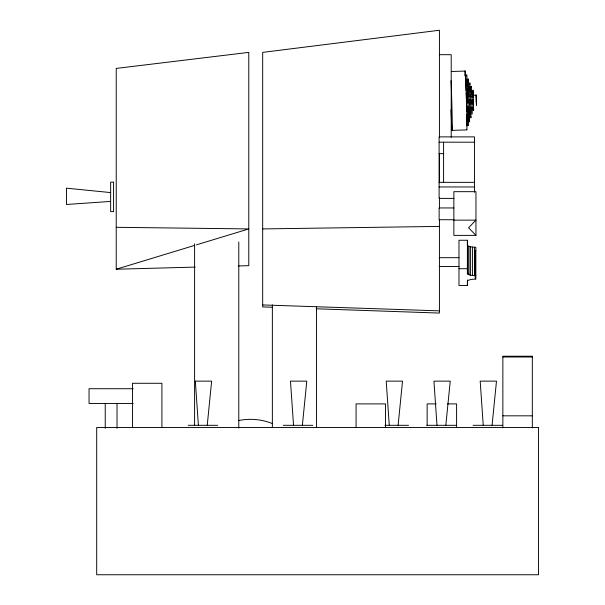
<?xml version="1.0" encoding="UTF-8"?>
<svg xmlns="http://www.w3.org/2000/svg" width="605" height="605" viewBox="0 0 605 605"><rect width="100%" height="100%" fill="white"/><g stroke="black" fill="none" stroke-linecap="round" stroke-linejoin="round"><path stroke-width="0.91" d="M468.164 82.219L468.247 78.862L469.427 105.066M469.783 84.927L469.843 82.84L470.493 96.135M472.21 110.012L472.202 107.183M467.408 240.261L467.363 245.312L467.899 245.895L470.599 246.848L475.833 247.309L475.833 279.026L470.992 279.45L468.119 280.372L467.461 280.939L467.408 285.484L458.983 285.484L458.983 240.261L467.408 240.261L467.363 273.762L470.599 275.298L475.833 275.759M469.911 86.984L469.956 86.341L470.327 91.884M468.111 121.991L467.975 105.988M471.386 86.938L471.424 86.303L471.938 97.254M470.826 114.375L470.856 109.838M473.155 95.356L476.12 95.03L476.438 105.331L476.377 104.756M476.12 95.03L476.286 102.948M207.228 425.315L211.644 381.135L195.589 381.135M302.371 425.315L306.788 381.135L290.483 381.135L293.531 425.315M398.105 425.315L402.522 381.135L386.217 381.135L389.272 425.315M445.825 425.315L450.241 381.135L433.936 381.135L436.992 425.315M492.069 425.315L496.493 381.135L480.189 381.135L483.236 425.315M238.446 265.95L248.784 265.671L248.784 52.378L116.228 68.418L116.228 269.225L194.681 245.373M196.481 244.828L248.784 228.924L116.228 227.306M110.639 201.427L66.452 204.475L66.452 188.17L110.639 192.587M451.262 71.496L465.064 71.08M452.169 130.355L466.886 129.909M116.228 269.225L195.196 267.107M262.683 228.924L439.427 226.406M439.427 54.684L451.209 54.684L451.209 137.35M439.109 142.19L474.456 142.19M439.109 153.625L443.783 153.625M439.109 182.347L474.456 182.347M439.109 186.96L474.456 186.96M453.992 198.395L439.109 198.395L439.109 136.881L474.456 136.881L474.456 192.231M453.863 207.946L439.132 207.946L439.132 219.728L453.863 219.728M453.863 220.129L475.954 220.129L468.588 227.752L475.954 235.383L453.863 235.383L453.863 191.679L475.954 191.679L475.954 235.383M475.833 250.568L475.258 250.568L475.258 279.026M439.298 257.677L458.983 257.677M439.298 266.51L458.983 266.51M458.983 268.711L467.408 268.711M502.861 356.995L532.317 356.995M133.229 388.72L89.041 388.72L89.041 403.452L133.229 403.452M436.273 403.898L427.138 403.898L427.138 425.58M447.45 403.898L456.594 403.898L456.594 427.463M502.861 415.824L532.317 415.824M188.208 425.315L217.664 425.315M283.352 425.315L312.808 425.315M384.924 425.315L408.541 425.315M426.805 425.315L456.261 425.315M473.057 425.315L502.513 425.315M262.683 304.935L439.427 310.864M272.091 307.249L262.683 306.916L262.683 52.378L439.427 30.25L439.427 137.35M316.271 308.784L439.427 313.072L439.427 219.615M473.17 95.121L473.329 97.503M466.78 78.907L467.294 86.273M472.225 114.012L472.089 99.696M469.367 117.521L469.457 117.922L469.503 112.25M473.428 104.839L473.496 105.421L473.42 100.044M471.598 90.387L471.847 94.849M470.72 115.918L470.932 117.877L470.803 106.835M195.339 381.135L198.387 425.315M473.443 107.766L473.647 110.428L473.019 90.115L473.034 95.575M468.588 84.851L469.109 96.929M469.23 117.922L469.586 121.945L469.435 108.499M467.415 88.859L467.899 103.243M471.968 96.089L472.142 104.173M470.524 95.083L470.909 108.454M470.675 99.591L470.803 104.151M469.2 99.636L469.556 110.352M532.317 427.901L532.317 356.224L502.861 356.224L502.861 427.901M474.524 247.309L474.524 275.759M472.565 247.158L472.565 275.615M470.599 246.848L470.599 275.298M469.004 246.416L469.004 274.867M467.899 245.895L467.899 274.345M467.408 279.979L467.408 285.484M443.586 142.19L443.586 182.574M439.427 153.337L439.427 182.801M439.427 197.911L439.427 208.294M385.529 427.463L385.529 403.898L356.073 403.898L356.073 427.463M316.551 306.72L316.551 427.644M272.363 304.829L272.363 427.644M238.786 241.962L238.786 428.068M194.598 243.853L194.598 425.232M161.913 427.463L161.913 383.283L132.457 383.283L132.457 427.463M117.022 403.452L117.022 428.302M105.24 403.452L105.24 428.302M238.756 420.52A58.912 58.912 0 0 1 272.613 423.651M464.95 75.663A29.456 0.514 88.3 0 1 466.326 95.371A29.456 0.514 88.3 0 1 466.735 129.243M465.185 74.952A25.576 0.446 88.3 0 1 465.434 76.873M465.532 78.461A25.576 0.446 88.3 0 1 466.1 91.007M466.168 92.799A25.576 0.446 88.3 0 1 466.705 111.441M466.765 114.216A25.576 0.446 88.3 0 1 466.765 126.029M466.576 76.071A25.576 0.446 88.3 0 1 467.922 101.557A25.576 0.446 88.3 0 1 467.99 124.063M451.02 80.767A29.456 0.514 88.3 0 1 452.283 126.339A29.456 0.514 88.3 0 1 451.035 109.8M113.581 182.15L110.639 182.15L110.639 211.606L113.581 211.606L113.581 182.15M538.548 427.463L96.694 427.463L96.694 574.75L538.548 574.75L538.548 427.463"/></g></svg>
